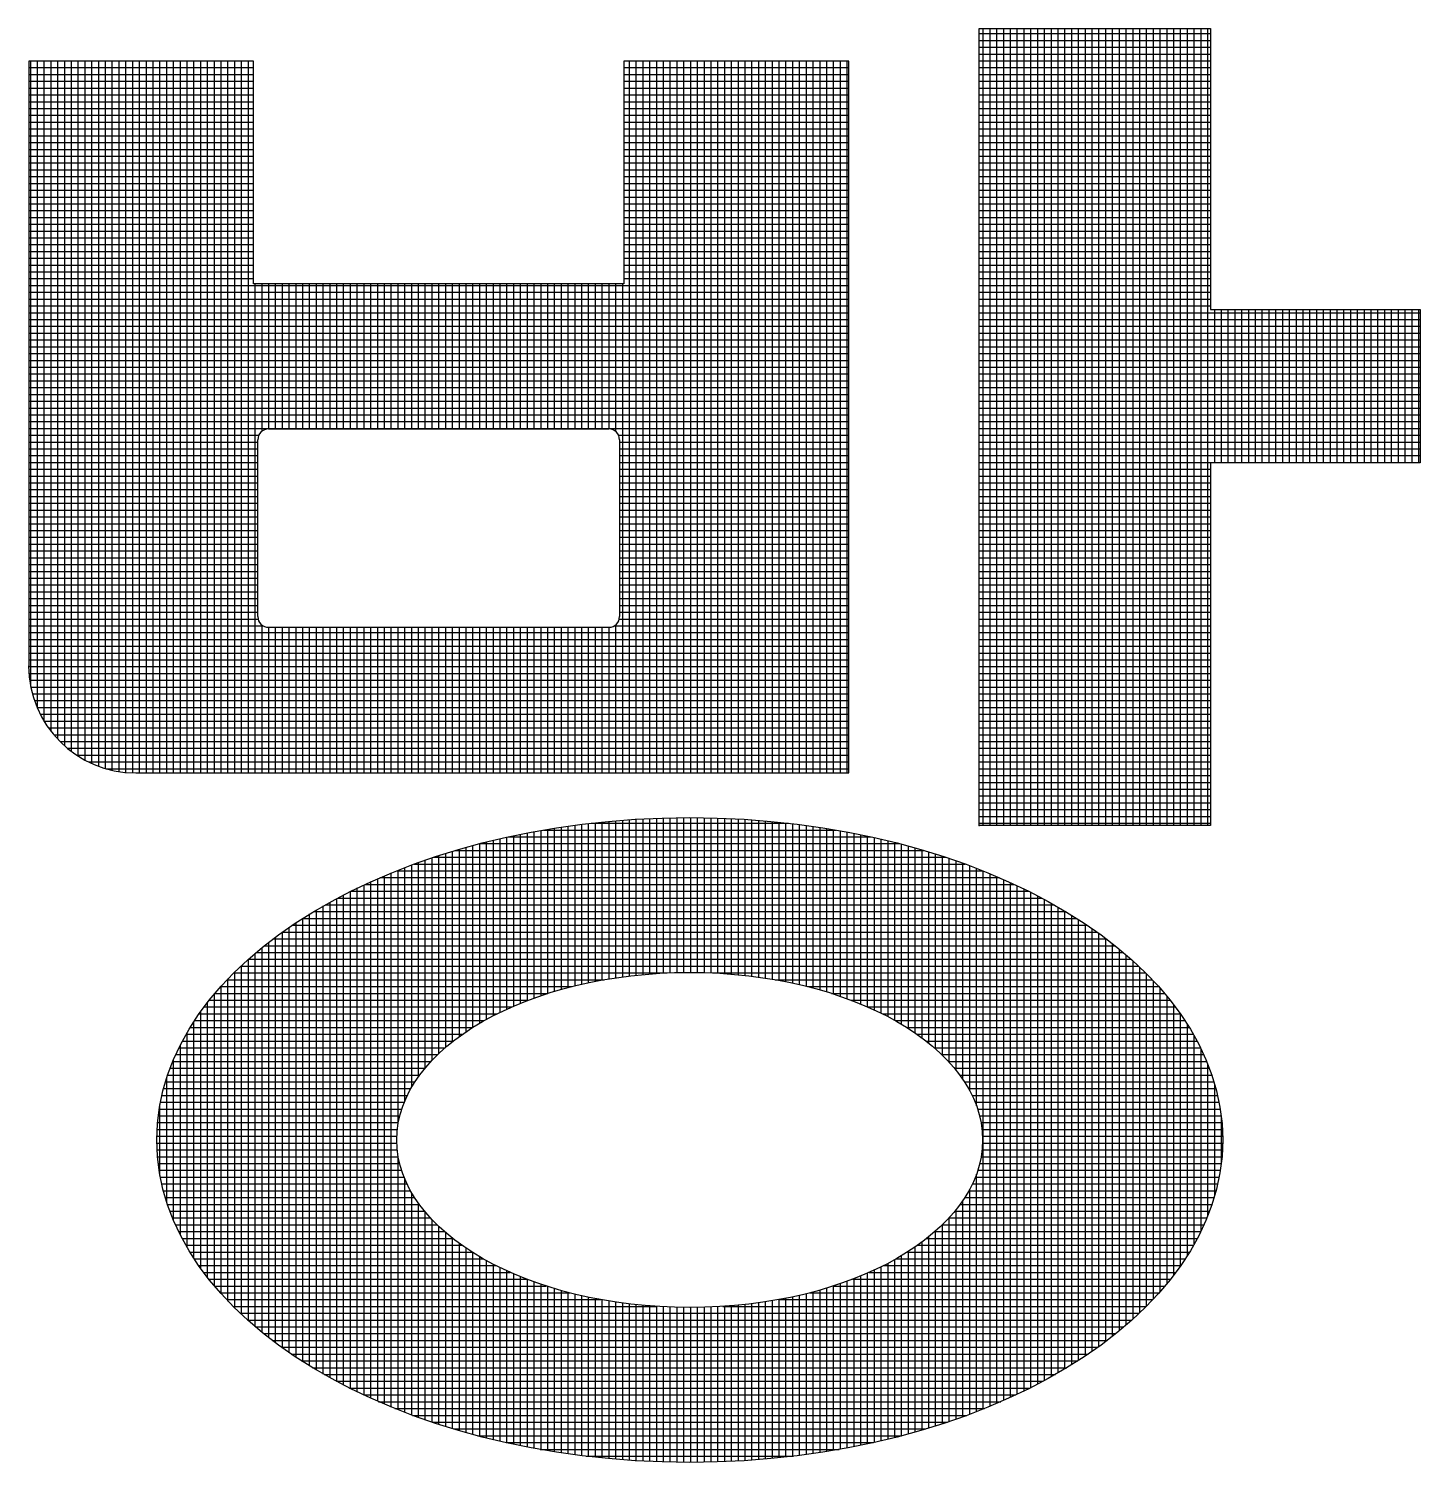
# Model space of a CAD drawing. Header units: inches. Extents: x 1009 to 1850, y 0 to 594.
# Drawn here: x 1731.901 to 1735.453, y 102.337 to 105.995 of the extents above; entities that cross this region are included whole.
import ezdxf

# ---------------------------------------------------------------- set-up
doc = ezdxf.new("R2010")
doc.units = ezdxf.units.IN
doc.header["$MEASUREMENT"] = 0
doc.layers.add('BG ÇÑ±¹Áö¿ª³\xad¹æ±â¼úÁÖ½ÄÈ¸»ç CI', color=7, linetype='Continuous')

msp = doc.modelspace()

# ---------------------------------------------------------------- linework, layer by layer
at = {"layer": 'BG ÇÑ±¹Áö¿ª³\xad¹æ±â¼úÁÖ½ÄÈ¸»ç CI', "color": 7, "linetype": 'Continuous', "lineweight": 25}
for p, q in [((1734.3267, 103.9621), (1734.3267, 105.995)), ((1734.3267, 105.995), (1734.9171, 105.995)), ((1734.3373, 103.9621), (1734.3373, 105.995)), ((1734.3547, 103.9621), (1734.3547, 105.995)), ((1734.372, 103.9621), (1734.372, 105.995)), ((1734.3894, 103.9621), (1734.3894, 105.995)), ((1734.4068, 103.9621), (1734.4068, 105.995)), ((1734.4241, 103.9621), (1734.4241, 105.995)), ((1734.4415, 103.9621), (1734.4415, 105.995)), ((1734.4589, 103.9621), (1734.4589, 105.995)), ((1734.4762, 103.9621), (1734.4762, 105.995)), ((1734.4936, 103.9621), (1734.4936, 105.995)), ((1734.5109, 103.9621), (1734.5109, 105.995)), ((1734.5283, 103.9621), (1734.5283, 105.995)), ((1734.5457, 103.9621), (1734.5457, 105.995)), ((1734.563, 103.9621), (1734.563, 105.995)), ((1734.5804, 103.9621), (1734.5804, 105.995)), ((1734.5978, 103.9621), (1734.5978, 105.995)), ((1734.6151, 103.9621), (1734.6151, 105.995)), ((1734.6325, 103.9621), (1734.6325, 105.995)), ((1734.6499, 103.9621), (1734.6499, 105.995)), ((1734.6672, 103.9621), (1734.6672, 105.995)), ((1734.6846, 103.9621), (1734.6846, 105.995)), ((1734.702, 103.9621), (1734.702, 105.995)), ((1734.7193, 103.9621), (1734.7193, 105.995)), ((1734.7367, 103.9621), (1734.7367, 105.995)), ((1734.754, 103.9621), (1734.754, 105.995)), ((1734.7714, 103.9621), (1734.7714, 105.995)), ((1734.7888, 103.9621), (1734.7888, 105.995)), ((1734.8061, 103.9621), (1734.8061, 105.995)), ((1734.8235, 103.9621), (1734.8235, 105.995)), ((1734.8409, 103.9621), (1734.8409, 105.995)), ((1734.8582, 103.9621), (1734.8582, 105.995)), ((1734.8756, 103.9621), (1734.8756, 105.995)), ((1734.893, 103.9621), (1734.893, 105.995)), ((1734.9103, 103.9621), (1734.9103, 105.995)), ((1734.9171, 105.995), (1734.9171, 105.2789)), ((1734.3267, 105.9823), (1734.9171, 105.9823)), ((1734.3267, 105.9649), (1734.9171, 105.9649)), ((1734.3267, 105.9476), (1734.9171, 105.9476)), ((1734.3267, 105.9302), (1734.9171, 105.9302)), ((1732.4752, 105.9121), (1731.9012, 105.9121)), ((1731.9012, 105.9121), (1731.9012, 104.3697)), ((1731.9012, 105.8955), (1732.4752, 105.8955)), ((1731.9063, 104.3171), (1731.9063, 105.9121)), ((1731.9236, 104.2611), (1731.9236, 105.9121)), ((1731.941, 104.2275), (1731.941, 105.9121)), ((1731.9584, 104.2023), (1731.9584, 105.9121)), ((1731.9757, 104.182), (1731.9757, 105.9121)), ((1731.9931, 104.1652), (1731.9931, 105.9121)), ((1732.0105, 104.151), (1732.0105, 105.9121)), ((1732.0278, 104.139), (1732.0278, 105.9121)), ((1732.0452, 104.1288), (1732.0452, 105.9121)), ((1732.0626, 104.1202), (1732.0626, 105.9121)), ((1732.0799, 104.1131), (1732.0799, 105.9121)), ((1732.0973, 104.1074), (1732.0973, 105.9121)), ((1732.1146, 104.1029), (1732.1146, 105.9121)), ((1732.132, 104.0996), (1732.132, 105.9121)), ((1732.1494, 104.0974), (1732.1494, 105.9121)), ((1732.1667, 104.0963), (1732.1667, 105.9121)), ((1732.1841, 104.0962), (1732.1841, 105.9121)), ((1732.2015, 104.0962), (1732.2015, 105.9121)), ((1732.2188, 104.0962), (1732.2188, 105.9121)), ((1732.2362, 104.0962), (1732.2362, 105.9121)), ((1732.2536, 104.0962), (1732.2536, 105.9121)), ((1732.2709, 104.0962), (1732.2709, 105.9121)), ((1732.2883, 104.0962), (1732.2883, 105.9121)), ((1732.3057, 104.0962), (1732.3057, 105.9121)), ((1732.323, 104.0962), (1732.323, 105.9121)), ((1732.3404, 104.0962), (1732.3404, 105.9121)), ((1732.3577, 104.0962), (1732.3577, 105.9121)), ((1732.3751, 104.0962), (1732.3751, 105.9121)), ((1732.3925, 104.0962), (1732.3925, 105.9121)), ((1732.4098, 104.0962), (1732.4098, 105.9121)), ((1732.4272, 104.0962), (1732.4272, 105.9121)), ((1732.4446, 104.0962), (1732.4446, 105.9121)), ((1732.4619, 104.0962), (1732.4619, 105.9121)), ((1732.4752, 105.3444), (1732.4752, 105.9121)), ((1733.9937, 105.9121), (1733.4196, 105.9121)), ((1733.4196, 105.9121), (1733.4196, 105.3444)), ((1733.4196, 105.8955), (1733.9937, 105.8955)), ((1733.4343, 104.0962), (1733.4343, 105.9121)), ((1733.4517, 104.0962), (1733.4517, 105.9121)), ((1733.4691, 104.0962), (1733.4691, 105.9121)), ((1733.4864, 104.0962), (1733.4864, 105.9121)), ((1733.5038, 104.0962), (1733.5038, 105.9121)), ((1733.5212, 104.0962), (1733.5212, 105.9121)), ((1733.5385, 104.0962), (1733.5385, 105.9121)), ((1733.5559, 104.0962), (1733.5559, 105.9121)), ((1733.5733, 104.0962), (1733.5733, 105.9121)), ((1733.5906, 104.0962), (1733.5906, 105.9121)), ((1733.608, 104.0962), (1733.608, 105.9121)), ((1733.6254, 104.0962), (1733.6254, 105.9121)), ((1733.6427, 104.0962), (1733.6427, 105.9121)), ((1733.6601, 104.0962), (1733.6601, 105.9121)), ((1733.6775, 104.0962), (1733.6775, 105.9121)), ((1733.6948, 104.0962), (1733.6948, 105.9121)), ((1733.7122, 104.0962), (1733.7122, 105.9121)), ((1733.7295, 104.0962), (1733.7295, 105.9121)), ((1733.7469, 104.0962), (1733.7469, 105.9121)), ((1733.7643, 104.0962), (1733.7643, 105.9121)), ((1733.7816, 104.0962), (1733.7816, 105.9121)), ((1733.799, 104.0962), (1733.799, 105.9121)), ((1733.8164, 104.0962), (1733.8164, 105.9121)), ((1733.8337, 104.0962), (1733.8337, 105.9121)), ((1733.8511, 104.0962), (1733.8511, 105.9121)), ((1733.8685, 104.0962), (1733.8685, 105.9121)), ((1733.8858, 104.0962), (1733.8858, 105.9121)), ((1733.9032, 104.0962), (1733.9032, 105.9121)), ((1733.9206, 104.0962), (1733.9206, 105.9121)), ((1733.9379, 104.0962), (1733.9379, 105.9121)), ((1733.9553, 104.0962), (1733.9553, 105.9121)), ((1733.9726, 104.0962), (1733.9726, 105.9121)), ((1733.99, 104.0962), (1733.99, 105.9121)), ((1733.9937, 104.0962), (1733.9937, 105.9121)), ((1734.3267, 105.9128), (1734.9171, 105.9128)), ((1734.3267, 105.8955), (1734.9171, 105.8955)), ((1731.9012, 105.8781), (1732.4752, 105.8781)), ((1731.9012, 105.8607), (1732.4752, 105.8607)), ((1733.4196, 105.8781), (1733.9937, 105.8781)), ((1733.4196, 105.8607), (1733.9937, 105.8607)), ((1734.3267, 105.8781), (1734.9171, 105.8781)), ((1734.3267, 105.8607), (1734.9171, 105.8607)), ((1731.9012, 105.8434), (1732.4752, 105.8434)), ((1731.9012, 105.826), (1732.4752, 105.826)), ((1733.4196, 105.8434), (1733.9937, 105.8434)), ((1733.4196, 105.826), (1733.9937, 105.826)), ((1734.3267, 105.8434), (1734.9171, 105.8434)), ((1734.3267, 105.826), (1734.9171, 105.826)), ((1731.9012, 105.8086), (1732.4752, 105.8086)), ((1731.9012, 105.7913), (1732.4752, 105.7913)), ((1733.4196, 105.8086), (1733.9937, 105.8086)), ((1733.4196, 105.7913), (1733.9937, 105.7913)), ((1734.3267, 105.8086), (1734.9171, 105.8086)), ((1734.3267, 105.7913), (1734.9171, 105.7913)), ((1731.9012, 105.7739), (1732.4752, 105.7739)), ((1731.9012, 105.7565), (1732.4752, 105.7565)), ((1731.9012, 105.7392), (1732.4752, 105.7392)), ((1733.4196, 105.7739), (1733.9937, 105.7739)), ((1733.4196, 105.7565), (1733.9937, 105.7565)), ((1733.4196, 105.7392), (1733.9937, 105.7392)), ((1734.3267, 105.7739), (1734.9171, 105.7739)), ((1734.3267, 105.7565), (1734.9171, 105.7565)), ((1734.3267, 105.7392), (1734.9171, 105.7392)), ((1731.9012, 105.7218), (1732.4752, 105.7218)), ((1731.9012, 105.7045), (1732.4752, 105.7045)), ((1733.4196, 105.7218), (1733.9937, 105.7218)), ((1733.4196, 105.7045), (1733.9937, 105.7045)), ((1734.3267, 105.7218), (1734.9171, 105.7218)), ((1734.3267, 105.7045), (1734.9171, 105.7045)), ((1731.9012, 105.6871), (1732.4752, 105.6871)), ((1731.9012, 105.6697), (1732.4752, 105.6697)), ((1733.4196, 105.6871), (1733.9937, 105.6871)), ((1733.4196, 105.6697), (1733.9937, 105.6697)), ((1734.3267, 105.6871), (1734.9171, 105.6871)), ((1734.3267, 105.6697), (1734.9171, 105.6697)), ((1731.9012, 105.6524), (1732.4752, 105.6524)), ((1731.9012, 105.635), (1732.4752, 105.635)), ((1733.4196, 105.6524), (1733.9937, 105.6524)), ((1733.4196, 105.635), (1733.9937, 105.635)), ((1734.3267, 105.6524), (1734.9171, 105.6524)), ((1734.3267, 105.635), (1734.9171, 105.635)), ((1731.9012, 105.6176), (1732.4752, 105.6176)), ((1731.9012, 105.6003), (1732.4752, 105.6003)), ((1733.4196, 105.6176), (1733.9937, 105.6176)), ((1733.4196, 105.6003), (1733.9937, 105.6003)), ((1734.3267, 105.6176), (1734.9171, 105.6176)), ((1734.3267, 105.6003), (1734.9171, 105.6003)), ((1731.9012, 105.5829), (1732.4752, 105.5829)), ((1731.9012, 105.5655), (1732.4752, 105.5655)), ((1733.4196, 105.5829), (1733.9937, 105.5829)), ((1733.4196, 105.5655), (1733.9937, 105.5655)), ((1734.3267, 105.5829), (1734.9171, 105.5829)), ((1734.3267, 105.5655), (1734.9171, 105.5655)), ((1731.9012, 105.5482), (1732.4752, 105.5482)), ((1731.9012, 105.5308), (1732.4752, 105.5308)), ((1733.4196, 105.5482), (1733.9937, 105.5482)), ((1733.4196, 105.5308), (1733.9937, 105.5308)), ((1734.3267, 105.5482), (1734.9171, 105.5482)), ((1734.3267, 105.5308), (1734.9171, 105.5308)), ((1731.9012, 105.5134), (1732.4752, 105.5134)), ((1731.9012, 105.4961), (1732.4752, 105.4961)), ((1733.4196, 105.5134), (1733.9937, 105.5134)), ((1733.4196, 105.4961), (1733.9937, 105.4961)), ((1734.3267, 105.5134), (1734.9171, 105.5134)), ((1734.3267, 105.4961), (1734.9171, 105.4961)), ((1731.9012, 105.4787), (1732.4752, 105.4787)), ((1731.9012, 105.4613), (1732.4752, 105.4613)), ((1733.4196, 105.4787), (1733.9937, 105.4787)), ((1733.4196, 105.4613), (1733.9937, 105.4613)), ((1734.3267, 105.4787), (1734.9171, 105.4787)), ((1734.3267, 105.4613), (1734.9171, 105.4613)), ((1731.9012, 105.444), (1732.4752, 105.444)), ((1731.9012, 105.4266), (1732.4752, 105.4266)), ((1733.4196, 105.444), (1733.9937, 105.444)), ((1733.4196, 105.4266), (1733.9937, 105.4266)), ((1734.3267, 105.444), (1734.9171, 105.444)), ((1734.3267, 105.4266), (1734.9171, 105.4266)), ((1731.9012, 105.4093), (1732.4752, 105.4093)), ((1731.9012, 105.3919), (1732.4752, 105.3919)), ((1731.9012, 105.3745), (1732.4752, 105.3745)), ((1733.4196, 105.4093), (1733.9937, 105.4093)), ((1733.4196, 105.3919), (1733.9937, 105.3919)), ((1733.4196, 105.3745), (1733.9937, 105.3745)), ((1734.3267, 105.4093), (1734.9171, 105.4093)), ((1734.3267, 105.3919), (1734.9171, 105.3919)), ((1734.3267, 105.3745), (1734.9171, 105.3745)), ((1731.9012, 105.3572), (1732.4752, 105.3572)), ((1731.9012, 105.3398), (1733.9937, 105.3398)), ((1733.4196, 105.3444), (1732.4752, 105.3444)), ((1732.4793, 104.0962), (1732.4793, 105.3444)), ((1732.4967, 104.9682), (1732.4967, 105.3444)), ((1732.514, 104.9738), (1732.514, 105.3444)), ((1732.5314, 104.9738), (1732.5314, 105.3444)), ((1732.5488, 104.9738), (1732.5488, 105.3444)), ((1732.5661, 104.9738), (1732.5661, 105.3444)), ((1732.5835, 104.9738), (1732.5835, 105.3444)), ((1732.6009, 104.9738), (1732.6009, 105.3444)), ((1732.6182, 104.9738), (1732.6182, 105.3444)), ((1732.6356, 104.9738), (1732.6356, 105.3444)), ((1732.6529, 104.9738), (1732.6529, 105.3444)), ((1732.6703, 104.9738), (1732.6703, 105.3444)), ((1732.6877, 104.9738), (1732.6877, 105.3444)), ((1732.705, 104.9738), (1732.705, 105.3444)), ((1732.7224, 104.9738), (1732.7224, 105.3444)), ((1732.7398, 104.9738), (1732.7398, 105.3444)), ((1732.7571, 104.9738), (1732.7571, 105.3444)), ((1732.7745, 104.9738), (1732.7745, 105.3444)), ((1732.7919, 104.9738), (1732.7919, 105.3444)), ((1732.8092, 104.9738), (1732.8092, 105.3444)), ((1732.8266, 104.9738), (1732.8266, 105.3444)), ((1732.844, 104.9738), (1732.844, 105.3444)), ((1732.8613, 104.9738), (1732.8613, 105.3444)), ((1732.8787, 104.9738), (1732.8787, 105.3444)), ((1732.896, 104.9738), (1732.896, 105.3444)), ((1732.9134, 104.9738), (1732.9134, 105.3444)), ((1732.9308, 104.9738), (1732.9308, 105.3444)), ((1732.9481, 104.9738), (1732.9481, 105.3444)), ((1732.9655, 104.9738), (1732.9655, 105.3444)), ((1732.9829, 104.9738), (1732.9829, 105.3444)), ((1733.0002, 104.9738), (1733.0002, 105.3444)), ((1733.0176, 104.9738), (1733.0176, 105.3444)), ((1733.035, 104.9738), (1733.035, 105.3444)), ((1733.0523, 104.9738), (1733.0523, 105.3444)), ((1733.0697, 104.9738), (1733.0697, 105.3444)), ((1733.0871, 104.9738), (1733.0871, 105.3444)), ((1733.1044, 104.9738), (1733.1044, 105.3444)), ((1733.1218, 104.9738), (1733.1218, 105.3444)), ((1733.1392, 104.9738), (1733.1392, 105.3444)), ((1733.1565, 104.9738), (1733.1565, 105.3444)), ((1733.1739, 104.9738), (1733.1739, 105.3444)), ((1733.1912, 104.9738), (1733.1912, 105.3444)), ((1733.2086, 104.9738), (1733.2086, 105.3444)), ((1733.226, 104.9738), (1733.226, 105.3444)), ((1733.2433, 104.9738), (1733.2433, 105.3444)), ((1733.2607, 104.9738), (1733.2607, 105.3444)), ((1733.2781, 104.9738), (1733.2781, 105.3444)), ((1733.2954, 104.9738), (1733.2954, 105.3444)), ((1733.3128, 104.9738), (1733.3128, 105.3444)), ((1733.3302, 104.9738), (1733.3302, 105.3444)), ((1733.3475, 104.9738), (1733.3475, 105.3444)), ((1733.3649, 104.9738), (1733.3649, 105.3444)), ((1733.3823, 104.9738), (1733.3823, 105.3444)), ((1733.3996, 104.967), (1733.3996, 105.3444)), ((1733.417, 104.0962), (1733.417, 105.3444)), ((1733.4196, 105.3572), (1733.9937, 105.3572)), ((1734.3267, 105.3572), (1734.9171, 105.3572)), ((1734.3267, 105.3398), (1734.9171, 105.3398)), ((1731.9012, 105.3224), (1733.9937, 105.3224)), ((1731.9012, 105.3051), (1733.9937, 105.3051)), ((1734.3267, 105.3224), (1734.9171, 105.3224)), ((1734.3267, 105.3051), (1734.9171, 105.3051)), ((1731.9012, 105.2877), (1733.9937, 105.2877)), ((1731.9012, 105.2703), (1733.9937, 105.2703)), ((1734.3267, 105.2877), (1734.9171, 105.2877)), ((1734.3267, 105.2703), (1735.4525, 105.2703)), ((1734.9171, 105.2789), (1735.4525, 105.2789)), ((1734.9277, 104.887), (1734.9277, 105.2789)), ((1734.9451, 104.887), (1734.9451, 105.2789)), ((1734.9624, 104.887), (1734.9624, 105.2789)), ((1734.9798, 104.887), (1734.9798, 105.2789)), ((1734.9972, 104.887), (1734.9972, 105.2789)), ((1735.0145, 104.887), (1735.0145, 105.2789)), ((1735.0319, 104.887), (1735.0319, 105.2789)), ((1735.0492, 104.887), (1735.0492, 105.2789)), ((1735.0666, 104.887), (1735.0666, 105.2789)), ((1735.084, 104.887), (1735.084, 105.2789)), ((1735.1013, 104.887), (1735.1013, 105.2789)), ((1735.1187, 104.887), (1735.1187, 105.2789)), ((1735.1361, 104.887), (1735.1361, 105.2789)), ((1735.1534, 104.887), (1735.1534, 105.2789)), ((1735.1708, 104.887), (1735.1708, 105.2789)), ((1735.1882, 104.887), (1735.1882, 105.2789)), ((1735.2055, 104.887), (1735.2055, 105.2789)), ((1735.2229, 104.887), (1735.2229, 105.2789)), ((1735.2403, 104.887), (1735.2403, 105.2789)), ((1735.2576, 104.887), (1735.2576, 105.2789)), ((1735.275, 104.887), (1735.275, 105.2789)), ((1735.2923, 104.887), (1735.2923, 105.2789)), ((1735.3097, 104.887), (1735.3097, 105.2789)), ((1735.3271, 104.887), (1735.3271, 105.2789)), ((1735.3444, 104.887), (1735.3444, 105.2789)), ((1735.3618, 104.887), (1735.3618, 105.2789)), ((1735.3792, 104.887), (1735.3792, 105.2789)), ((1735.3965, 104.887), (1735.3965, 105.2789)), ((1735.4139, 104.887), (1735.4139, 105.2789)), ((1735.4313, 104.887), (1735.4313, 105.2789)), ((1735.4486, 104.887), (1735.4486, 105.2789)), ((1735.4525, 105.2789), (1735.4525, 104.887)), ((1731.9012, 105.253), (1733.9937, 105.253)), ((1731.9012, 105.2356), (1733.9937, 105.2356)), ((1734.3267, 105.253), (1735.4525, 105.253)), ((1734.3267, 105.2356), (1735.4525, 105.2356)), ((1731.9012, 105.2182), (1733.9937, 105.2182)), ((1731.9012, 105.2009), (1733.9937, 105.2009)), ((1734.3267, 105.2182), (1735.4525, 105.2182)), ((1734.3267, 105.2009), (1735.4525, 105.2009)), ((1731.9012, 105.1835), (1733.9937, 105.1835)), ((1731.9012, 105.1662), (1733.9937, 105.1662)), ((1734.3267, 105.1835), (1735.4525, 105.1835)), ((1734.3267, 105.1662), (1735.4525, 105.1662)), ((1731.9012, 105.1488), (1733.9937, 105.1488)), ((1731.9012, 105.1314), (1733.9937, 105.1314)), ((1734.3267, 105.1488), (1735.4525, 105.1488)), ((1734.3267, 105.1314), (1735.4525, 105.1314)), ((1731.9012, 105.1141), (1733.9937, 105.1141)), ((1731.9012, 105.0967), (1733.9937, 105.0967)), ((1734.3267, 105.1141), (1735.4525, 105.1141)), ((1734.3267, 105.0967), (1735.4525, 105.0967)), ((1731.9012, 105.0793), (1733.9937, 105.0793)), ((1731.9012, 105.062), (1733.9937, 105.062)), ((1731.9012, 105.0446), (1733.9937, 105.0446)), ((1734.3267, 105.0793), (1735.4525, 105.0793)), ((1734.3267, 105.062), (1735.4525, 105.062)), ((1734.3267, 105.0446), (1735.4525, 105.0446)), ((1731.9012, 105.0272), (1733.9937, 105.0272)), ((1731.9012, 105.0099), (1733.9937, 105.0099)), ((1734.3267, 105.0272), (1735.4525, 105.0272)), ((1734.3267, 105.0099), (1735.4525, 105.0099)), ((1731.9012, 104.9925), (1733.9937, 104.9925)), ((1731.9012, 104.9751), (1733.9937, 104.9751)), ((1732.5132, 104.9738), (1733.3817, 104.9738)), ((1734.3267, 104.9925), (1735.4525, 104.9925)), ((1734.3267, 104.9751), (1735.4525, 104.9751)), ((1731.9012, 104.9578), (1732.4883, 104.9578)), ((1731.9012, 104.9404), (1732.4859, 104.9404)), ((1732.4859, 104.495), (1732.4859, 104.9464)), ((1733.4065, 104.9578), (1733.9937, 104.9578)), ((1733.409, 104.9464), (1733.409, 104.495)), ((1733.409, 104.9404), (1733.9937, 104.9404)), ((1734.3267, 104.9578), (1735.4525, 104.9578)), ((1734.3267, 104.9404), (1735.4525, 104.9404)), ((1731.9012, 104.923), (1732.4859, 104.923)), ((1731.9012, 104.9057), (1732.4859, 104.9057)), ((1733.409, 104.923), (1733.9937, 104.923)), ((1733.409, 104.9057), (1733.9937, 104.9057)), ((1734.3267, 104.923), (1735.4525, 104.923)), ((1734.3267, 104.9057), (1735.4525, 104.9057)), ((1731.9012, 104.8883), (1732.4859, 104.8883)), ((1731.9012, 104.871), (1732.4859, 104.871)), ((1733.409, 104.8883), (1733.9937, 104.8883)), ((1733.409, 104.871), (1733.9937, 104.871)), ((1734.3267, 104.8883), (1735.4525, 104.8883)), ((1734.3267, 104.871), (1734.9171, 104.871)), ((1735.4525, 104.887), (1734.9171, 104.887)), ((1734.9171, 104.887), (1734.9171, 103.9621)), ((1731.9012, 104.8536), (1732.4859, 104.8536)), ((1731.9012, 104.8362), (1732.4859, 104.8362)), ((1733.409, 104.8536), (1733.9937, 104.8536)), ((1733.409, 104.8362), (1733.9937, 104.8362)), ((1734.3267, 104.8536), (1734.9171, 104.8536)), ((1734.3267, 104.8362), (1734.9171, 104.8362)), ((1731.9012, 104.8189), (1732.4859, 104.8189)), ((1731.9012, 104.8015), (1732.4859, 104.8015)), ((1733.409, 104.8189), (1733.9937, 104.8189)), ((1733.409, 104.8015), (1733.9937, 104.8015)), ((1734.3267, 104.8189), (1734.9171, 104.8189)), ((1734.3267, 104.8015), (1734.9171, 104.8015)), ((1731.9012, 104.7841), (1732.4859, 104.7841)), ((1731.9012, 104.7668), (1732.4859, 104.7668)), ((1733.409, 104.7841), (1733.9937, 104.7841)), ((1733.409, 104.7668), (1733.9937, 104.7668)), ((1734.3267, 104.7841), (1734.9171, 104.7841)), ((1734.3267, 104.7668), (1734.9171, 104.7668)), ((1731.9012, 104.7494), (1732.4859, 104.7494)), ((1731.9012, 104.732), (1732.4859, 104.732)), ((1731.9012, 104.7147), (1732.4859, 104.7147)), ((1733.409, 104.7494), (1733.9937, 104.7494)), ((1733.409, 104.732), (1733.9937, 104.732)), ((1733.409, 104.7147), (1733.9937, 104.7147)), ((1734.3267, 104.7494), (1734.9171, 104.7494)), ((1734.3267, 104.732), (1734.9171, 104.732)), ((1734.3267, 104.7147), (1734.9171, 104.7147)), ((1731.9012, 104.6973), (1732.4859, 104.6973)), ((1731.9012, 104.6799), (1732.4859, 104.6799)), ((1733.409, 104.6973), (1733.9937, 104.6973)), ((1733.409, 104.6799), (1733.9937, 104.6799)), ((1734.3267, 104.6973), (1734.9171, 104.6973)), ((1734.3267, 104.6799), (1734.9171, 104.6799)), ((1731.9012, 104.6626), (1732.4859, 104.6626)), ((1731.9012, 104.6452), (1732.4859, 104.6452)), ((1733.409, 104.6626), (1733.9937, 104.6626)), ((1733.409, 104.6452), (1733.9937, 104.6452)), ((1734.3267, 104.6626), (1734.9171, 104.6626)), ((1734.3267, 104.6452), (1734.9171, 104.6452)), ((1731.9012, 104.6279), (1732.4859, 104.6279)), ((1731.9012, 104.6105), (1732.4859, 104.6105)), ((1733.409, 104.6279), (1733.9937, 104.6279)), ((1733.409, 104.6105), (1733.9937, 104.6105)), ((1734.3267, 104.6279), (1734.9171, 104.6279)), ((1734.3267, 104.6105), (1734.9171, 104.6105)), ((1731.9012, 104.5931), (1732.4859, 104.5931)), ((1731.9012, 104.5758), (1732.4859, 104.5758)), ((1733.409, 104.5931), (1733.9937, 104.5931)), ((1733.409, 104.5758), (1733.9937, 104.5758)), ((1734.3267, 104.5931), (1734.9171, 104.5931)), ((1734.3267, 104.5758), (1734.9171, 104.5758)), ((1731.9012, 104.5584), (1732.4859, 104.5584)), ((1731.9012, 104.541), (1732.4859, 104.541)), ((1733.409, 104.5584), (1733.9937, 104.5584)), ((1733.409, 104.541), (1733.9937, 104.541)), ((1734.3267, 104.5584), (1734.9171, 104.5584)), ((1734.3267, 104.541), (1734.9171, 104.541)), ((1731.9012, 104.5237), (1732.4859, 104.5237)), ((1731.9012, 104.5063), (1732.4859, 104.5063)), ((1733.409, 104.5237), (1733.9937, 104.5237)), ((1733.409, 104.5063), (1733.9937, 104.5063)), ((1734.3267, 104.5237), (1734.9171, 104.5237)), ((1734.3267, 104.5063), (1734.9171, 104.5063)), ((1731.9012, 104.4889), (1732.4865, 104.4889)), ((1731.9012, 104.4716), (1732.499, 104.4716)), ((1732.4967, 104.0962), (1732.4967, 104.4732)), ((1733.3817, 104.4676), (1732.5132, 104.4676)), ((1732.514, 104.0962), (1732.514, 104.4676)), ((1732.5314, 104.0962), (1732.5314, 104.4676)), ((1732.5488, 104.0962), (1732.5488, 104.4676)), ((1732.5661, 104.0962), (1732.5661, 104.4676)), ((1732.5835, 104.0962), (1732.5835, 104.4676)), ((1732.6009, 104.0962), (1732.6009, 104.4676)), ((1732.6182, 104.0962), (1732.6182, 104.4676)), ((1732.6356, 104.0962), (1732.6356, 104.4676)), ((1732.6529, 104.0962), (1732.6529, 104.4676)), ((1732.6703, 104.0962), (1732.6703, 104.4676)), ((1732.6877, 104.0962), (1732.6877, 104.4676)), ((1732.705, 104.0962), (1732.705, 104.4676)), ((1732.7224, 104.0962), (1732.7224, 104.4676)), ((1732.7398, 104.0962), (1732.7398, 104.4676)), ((1732.7571, 104.0962), (1732.7571, 104.4676)), ((1732.7745, 104.0962), (1732.7745, 104.4676)), ((1732.7919, 104.0962), (1732.7919, 104.4676)), ((1732.8092, 104.0962), (1732.8092, 104.4676)), ((1732.8266, 104.0962), (1732.8266, 104.4676)), ((1732.844, 104.0962), (1732.844, 104.4676)), ((1732.8613, 104.0962), (1732.8613, 104.4676)), ((1732.8787, 104.0962), (1732.8787, 104.4676)), ((1732.896, 104.0962), (1732.896, 104.4676)), ((1732.9134, 104.0962), (1732.9134, 104.4676)), ((1732.9308, 104.0962), (1732.9308, 104.4676)), ((1732.9481, 104.0962), (1732.9481, 104.4676)), ((1732.9655, 104.0962), (1732.9655, 104.4676)), ((1732.9829, 104.0962), (1732.9829, 104.4676)), ((1733.0002, 104.0962), (1733.0002, 104.4676)), ((1733.0176, 104.0962), (1733.0176, 104.4676)), ((1733.035, 104.0962), (1733.035, 104.4676)), ((1733.0523, 104.0962), (1733.0523, 104.4676)), ((1733.0697, 104.0962), (1733.0697, 104.4676)), ((1733.0871, 104.0962), (1733.0871, 104.4676)), ((1733.1044, 104.0962), (1733.1044, 104.4676)), ((1733.1218, 104.0962), (1733.1218, 104.4676)), ((1733.1392, 104.0962), (1733.1392, 104.4676)), ((1733.1565, 104.0962), (1733.1565, 104.4676)), ((1733.1739, 104.0962), (1733.1739, 104.4676)), ((1733.1912, 104.0962), (1733.1912, 104.4676)), ((1733.2086, 104.0962), (1733.2086, 104.4676)), ((1733.226, 104.0962), (1733.226, 104.4676)), ((1733.2433, 104.0962), (1733.2433, 104.4676)), ((1733.2607, 104.0962), (1733.2607, 104.4676)), ((1733.2781, 104.0962), (1733.2781, 104.4676)), ((1733.2954, 104.0962), (1733.2954, 104.4676)), ((1733.3128, 104.0962), (1733.3128, 104.4676)), ((1733.3302, 104.0962), (1733.3302, 104.4676)), ((1733.3475, 104.0962), (1733.3475, 104.4676)), ((1733.3649, 104.0962), (1733.3649, 104.4676)), ((1733.3823, 104.0962), (1733.3823, 104.4676)), ((1733.3958, 104.4716), (1733.9937, 104.4716)), ((1733.3996, 104.0962), (1733.3996, 104.4743)), ((1733.4083, 104.4889), (1733.9937, 104.4889)), ((1734.3267, 104.4889), (1734.9171, 104.4889)), ((1734.3267, 104.4716), (1734.9171, 104.4716)), ((1731.9012, 104.4542), (1733.9937, 104.4542)), ((1731.9012, 104.4368), (1733.9937, 104.4368)), ((1734.3267, 104.4542), (1734.9171, 104.4542)), ((1734.3267, 104.4368), (1734.9171, 104.4368)), ((1731.9012, 104.4195), (1733.9937, 104.4195)), ((1731.9012, 104.4021), (1733.9937, 104.4021)), ((1734.3267, 104.4195), (1734.9171, 104.4195)), ((1734.3267, 104.4021), (1734.9171, 104.4021)), ((1731.9012, 104.3847), (1733.9937, 104.3847)), ((1731.9012, 104.3674), (1733.9937, 104.3674)), ((1731.9019, 104.35), (1733.9937, 104.35)), ((1734.3267, 104.3847), (1734.9171, 104.3847)), ((1734.3267, 104.3674), (1734.9171, 104.3674)), ((1734.3267, 104.35), (1734.9171, 104.35)), ((1731.9037, 104.3327), (1733.9937, 104.3327)), ((1731.9066, 104.3153), (1733.9937, 104.3153)), ((1734.3267, 104.3327), (1734.9171, 104.3327)), ((1734.3267, 104.3153), (1734.9171, 104.3153)), ((1731.9107, 104.2979), (1733.9937, 104.2979)), ((1731.9161, 104.2806), (1733.9937, 104.2806)), ((1734.3267, 104.2979), (1734.9171, 104.2979)), ((1734.3267, 104.2806), (1734.9171, 104.2806)), ((1731.9227, 104.2632), (1733.9937, 104.2632)), ((1731.9308, 104.2458), (1733.9937, 104.2458)), ((1734.3267, 104.2632), (1734.9171, 104.2632)), ((1734.3267, 104.2458), (1734.9171, 104.2458)), ((1731.9404, 104.2285), (1733.9937, 104.2285)), ((1731.9518, 104.2111), (1733.9937, 104.2111)), ((1734.3267, 104.2285), (1734.9171, 104.2285)), ((1734.3267, 104.2111), (1734.9171, 104.2111)), ((1731.9653, 104.1937), (1733.9937, 104.1937)), ((1731.9812, 104.1764), (1733.9937, 104.1764)), ((1734.3267, 104.1937), (1734.9171, 104.1937)), ((1734.3267, 104.1764), (1734.9171, 104.1764)), ((1732.0003, 104.159), (1733.9937, 104.159)), ((1732.0237, 104.1416), (1733.9937, 104.1416)), ((1734.3267, 104.159), (1734.9171, 104.159)), ((1734.3267, 104.1416), (1734.9171, 104.1416)), ((1732.054, 104.1243), (1733.9937, 104.1243)), ((1732.0989, 104.1069), (1733.9937, 104.1069)), ((1732.1746, 104.0962), (1733.9937, 104.0962)), ((1734.3267, 104.1243), (1734.9171, 104.1243)), ((1734.3267, 104.1069), (1734.9171, 104.1069)), ((1734.3267, 104.0896), (1734.9171, 104.0896)), ((1734.3267, 104.0722), (1734.9171, 104.0722)), ((1734.3267, 104.0548), (1734.9171, 104.0548)), ((1734.3267, 104.0375), (1734.9171, 104.0375)), ((1734.3267, 104.0201), (1734.9171, 104.0201)), ((1734.3267, 104.0027), (1734.9171, 104.0027)), ((1734.3267, 103.9854), (1734.9171, 103.9854)), ((1733.2086, 103.5281), (1733.2086, 103.9495)), ((1733.2149, 103.9506), (1733.9613, 103.9506)), ((1733.226, 103.5338), (1733.226, 103.9525)), ((1733.2433, 103.5391), (1733.2433, 103.9553)), ((1733.2607, 103.5441), (1733.2607, 103.958)), ((1733.2781, 103.5488), (1733.2781, 103.9606)), ((1733.2954, 103.5532), (1733.2954, 103.9629)), ((1733.3128, 103.5572), (1733.3128, 103.9652)), ((1733.3302, 103.561), (1733.3302, 103.9673)), ((1733.3364, 103.968), (1733.8398, 103.968)), ((1733.3475, 103.5645), (1733.3475, 103.9692)), ((1733.3649, 103.5678), (1733.3649, 103.9711)), ((1733.3823, 103.5708), (1733.3823, 103.9727)), ((1733.3996, 103.5735), (1733.3996, 103.9743)), ((1733.417, 103.5759), (1733.417, 103.9757)), ((1733.4343, 103.5781), (1733.4343, 103.9769)), ((1733.4517, 103.5801), (1733.4517, 103.9781)), ((1733.4691, 103.5818), (1733.4691, 103.979)), ((1733.4864, 103.5833), (1733.4864, 103.9799)), ((1733.5038, 103.5846), (1733.5038, 103.9806)), ((1733.5212, 103.5856), (1733.5212, 103.9812)), ((1733.5385, 103.5863), (1733.5385, 103.9817)), ((1733.5559, 103.5869), (1733.5559, 103.982)), ((1733.5733, 103.5872), (1733.5733, 103.9822)), ((1733.5906, 103.5873), (1733.5906, 103.9822)), ((1733.608, 103.5871), (1733.608, 103.9821)), ((1733.6254, 103.5867), (1733.6254, 103.9819)), ((1733.6427, 103.5861), (1733.6427, 103.9815)), ((1733.6601, 103.5853), (1733.6601, 103.9811)), ((1733.6775, 103.5842), (1733.6775, 103.9804)), ((1733.6948, 103.5829), (1733.6948, 103.9797)), ((1733.7122, 103.5813), (1733.7122, 103.9788)), ((1733.7295, 103.5796), (1733.7295, 103.9777)), ((1733.7469, 103.5775), (1733.7469, 103.9766)), ((1733.7643, 103.5752), (1733.7643, 103.9753)), ((1733.7816, 103.5727), (1733.7816, 103.9738)), ((1733.799, 103.5699), (1733.799, 103.9723)), ((1733.8164, 103.5669), (1733.8164, 103.9705)), ((1733.8337, 103.5635), (1733.8337, 103.9687)), ((1733.8511, 103.5599), (1733.8511, 103.9667)), ((1733.8685, 103.5561), (1733.8685, 103.9645)), ((1733.8858, 103.5519), (1733.8858, 103.9623)), ((1733.9032, 103.5474), (1733.9032, 103.9598)), ((1733.9206, 103.5427), (1733.9206, 103.9573)), ((1733.9379, 103.5376), (1733.9379, 103.9545)), ((1733.9553, 103.5322), (1733.9553, 103.9517)), ((1733.9726, 103.5264), (1733.9726, 103.9487)), ((1734.3267, 103.968), (1734.9171, 103.968)), ((1734.9171, 103.9621), (1734.3267, 103.9621)), ((1733.035, 103.4474), (1733.035, 103.9111)), ((1733.0523, 103.4579), (1733.0523, 103.9157)), ((1733.0531, 103.9159), (1734.1231, 103.9159)), ((1733.0697, 103.4678), (1733.0697, 103.9201)), ((1733.0871, 103.477), (1733.0871, 103.9244)), ((1733.1044, 103.4857), (1733.1044, 103.9285)), ((1733.1218, 103.4939), (1733.1218, 103.9324)), ((1733.1259, 103.9333), (1734.0503, 103.9333)), ((1733.1392, 103.5016), (1733.1392, 103.9361)), ((1733.1565, 103.5088), (1733.1565, 103.9397)), ((1733.1739, 103.5157), (1733.1739, 103.9431)), ((1733.1912, 103.5221), (1733.1912, 103.9464)), ((1733.99, 103.5202), (1733.99, 103.9455)), ((1734.0074, 103.5137), (1734.0074, 103.9422)), ((1734.0247, 103.5068), (1734.0247, 103.9387)), ((1734.0421, 103.4994), (1734.0421, 103.935)), ((1734.0595, 103.4916), (1734.0595, 103.9312)), ((1734.0768, 103.4833), (1734.0768, 103.9273)), ((1734.0942, 103.4744), (1734.0942, 103.9232)), ((1734.1116, 103.465), (1734.1116, 103.9189)), ((1734.1289, 103.4549), (1734.1289, 103.9144)), ((1732.9134, 103.3439), (1732.9134, 103.8739)), ((1732.9308, 103.3634), (1732.9308, 103.8798)), ((1732.9349, 103.8812), (1734.2413, 103.8812)), ((1732.9481, 103.3807), (1732.9481, 103.8855)), ((1732.9655, 103.3964), (1732.9655, 103.891)), ((1732.9829, 103.4107), (1732.9829, 103.8963)), ((1732.9904, 103.8985), (1734.1858, 103.8985)), ((1733.0002, 103.4239), (1733.0002, 103.9014)), ((1733.0176, 103.436), (1733.0176, 103.9064)), ((1734.1463, 103.4441), (1734.1463, 103.9098)), ((1734.1637, 103.4326), (1734.1637, 103.9049)), ((1734.181, 103.4201), (1734.181, 103.9)), ((1734.1984, 103.4067), (1734.1984, 103.8948)), ((1734.2157, 103.392), (1734.2157, 103.8894)), ((1734.2331, 103.3759), (1734.2331, 103.8839)), ((1734.2505, 103.3579), (1734.2505, 103.8781)), ((1732.8266, 102.4784), (1732.8266, 103.8412)), ((1732.8395, 103.8465), (1734.3367, 103.8465)), ((1732.844, 103.2004), (1732.844, 103.8482)), ((1732.8613, 103.2598), (1732.8613, 103.855)), ((1732.8787, 103.2946), (1732.8787, 103.8615)), ((1732.885, 103.8638), (1734.2912, 103.8638)), ((1732.896, 103.3214), (1732.896, 103.8678)), ((1734.2678, 103.3377), (1734.2678, 103.8721)), ((1734.2852, 103.3141), (1734.2852, 103.866)), ((1734.3026, 103.2855), (1734.3026, 103.8596)), ((1734.3199, 103.2469), (1734.3199, 103.853)), ((1734.3373, 102.4734), (1734.3373, 103.8462)), ((1734.3547, 102.4805), (1734.3547, 103.8392)), ((1732.7398, 102.517), (1732.7398, 103.8027)), ((1732.7571, 102.5088), (1732.7571, 103.8109)), ((1732.7589, 103.8117), (1734.4173, 103.8117)), ((1732.7745, 102.5008), (1732.7745, 103.8189)), ((1732.7919, 102.4931), (1732.7919, 103.8266)), ((1732.7977, 103.8291), (1734.3785, 103.8291)), ((1732.8092, 102.4856), (1732.8092, 103.834)), ((1734.372, 102.4878), (1734.372, 103.8319)), ((1734.3894, 102.4953), (1734.3894, 103.8243)), ((1734.4068, 102.5031), (1734.4068, 103.8166)), ((1734.4241, 102.5111), (1734.4241, 103.8085)), ((1732.6703, 102.5529), (1732.6703, 103.7668)), ((1732.6877, 102.5434), (1732.6877, 103.7762)), ((1732.6891, 103.777), (1734.487, 103.777)), ((1732.705, 102.5343), (1732.705, 103.7853)), ((1732.7224, 102.5255), (1732.7224, 103.7941)), ((1732.7228, 103.7944), (1734.4533, 103.7944)), ((1734.4415, 102.5195), (1734.4415, 103.8002)), ((1734.4589, 102.5281), (1734.4589, 103.7916)), ((1734.4762, 102.537), (1734.4762, 103.7827)), ((1734.4936, 102.5462), (1734.4936, 103.7735)), ((1734.5109, 102.5557), (1734.5109, 103.764)), ((1732.6182, 102.5832), (1732.6182, 103.7364)), ((1732.6278, 103.7423), (1734.5483, 103.7423)), ((1732.6356, 102.5728), (1732.6356, 103.7469)), ((1732.6529, 102.5626), (1732.6529, 103.757)), ((1732.6575, 103.7596), (1734.5186, 103.7596)), ((1734.5283, 102.5656), (1734.5283, 103.7541)), ((1734.5457, 102.5758), (1734.5457, 103.7439)), ((1734.563, 102.5864), (1734.563, 103.7333)), ((1732.5661, 102.6171), (1732.5661, 103.7025)), ((1732.5735, 103.7075), (1734.6027, 103.7075)), ((1732.5835, 102.6054), (1732.5835, 103.7142)), ((1732.5999, 103.7249), (1734.5763, 103.7249)), ((1732.6009, 102.5941), (1732.6009, 103.7255)), ((1734.5804, 102.5974), (1734.5804, 103.7223)), ((1734.5978, 102.6088), (1734.5978, 103.7109)), ((1734.6151, 102.6206), (1734.6151, 103.699)), ((1732.5027, 103.6554), (1734.6735, 103.6554)), ((1732.514, 102.6553), (1732.514, 103.6644)), ((1732.525, 103.6728), (1734.6512, 103.6728)), ((1732.5314, 102.642), (1732.5314, 103.6776)), ((1732.5485, 103.6902), (1734.6276, 103.6902)), ((1732.5488, 102.6293), (1732.5488, 103.6903)), ((1734.6325, 102.633), (1734.6325, 103.6867)), ((1734.6499, 102.6458), (1734.6499, 103.6738)), ((1734.6672, 102.6592), (1734.6672, 103.6604)), ((1732.4616, 103.6207), (1734.7146, 103.6207)), ((1732.4619, 102.6986), (1732.4619, 103.621)), ((1732.4793, 102.6835), (1732.4793, 103.6361)), ((1732.4816, 103.6381), (1734.6946, 103.6381)), ((1732.4967, 102.6691), (1732.4967, 103.6506)), ((1734.6846, 102.6732), (1734.6846, 103.6464)), ((1734.702, 102.6878), (1734.702, 103.6318)), ((1732.4248, 103.586), (1733.53, 103.586)), ((1732.4272, 102.7313), (1732.4272, 103.5884)), ((1732.4427, 103.6033), (1734.7335, 103.6033)), ((1732.4446, 102.7145), (1732.4446, 103.6051)), ((1733.6462, 103.586), (1734.7514, 103.586)), ((1734.7193, 102.7032), (1734.7193, 103.6165)), ((1734.7367, 102.7193), (1734.7367, 103.6003)), ((1734.754, 102.7363), (1734.754, 103.5833)), ((1732.3919, 103.5513), (1733.2877, 103.5513)), ((1732.3925, 102.7677), (1732.3925, 103.5519)), ((1732.4079, 103.5686), (1733.3696, 103.5686)), ((1732.4098, 102.749), (1732.4098, 103.5707)), ((1733.8065, 103.5686), (1734.7683, 103.5686)), ((1733.8885, 103.5513), (1734.7843, 103.5513)), ((1734.7714, 102.7543), (1734.7714, 103.5653)), ((1734.7888, 102.7734), (1734.7888, 103.5462)), ((1732.3577, 102.8092), (1732.3577, 103.5105)), ((1732.3625, 103.5165), (1733.1762, 103.5165)), ((1732.3751, 102.7877), (1732.3751, 103.5319)), ((1732.3768, 103.5339), (1733.2263, 103.5339)), ((1733.9498, 103.5339), (1734.7994, 103.5339)), ((1734, 103.5165), (1734.8137, 103.5165)), ((1734.8061, 102.7938), (1734.8061, 103.5258)), ((1732.3365, 103.4818), (1733.0964, 103.4818)), ((1732.3404, 102.8324), (1732.3404, 103.4873)), ((1732.3491, 103.4992), (1733.1335, 103.4992)), ((1734.0427, 103.4992), (1734.8271, 103.4992)), ((1734.0798, 103.4818), (1734.8397, 103.4818)), ((1734.8235, 102.8158), (1734.8235, 103.5039)), ((1734.8409, 102.8395), (1734.8409, 103.4801)), ((1732.3136, 103.4471), (1733.0345, 103.4471)), ((1732.323, 102.8577), (1732.323, 103.4619)), ((1732.3247, 103.4644), (1733.0637, 103.4644)), ((1734.1125, 103.4644), (1734.8515, 103.4644)), ((1734.1417, 103.4471), (1734.8626, 103.4471)), ((1734.8582, 102.8656), (1734.8582, 103.4541)), ((1732.2883, 102.9175), (1732.2883, 103.4021)), ((1732.2936, 103.4123), (1732.9849, 103.4123)), ((1732.3032, 103.4297), (1733.0084, 103.4297)), ((1732.3057, 102.8858), (1732.3057, 103.4339)), ((1734.1678, 103.4297), (1734.8729, 103.4297)), ((1734.1912, 103.4123), (1734.8826, 103.4123)), ((1734.8756, 102.8946), (1734.8756, 103.425)), ((1732.2709, 102.9547), (1732.2709, 103.365)), ((1732.2765, 103.3776), (1732.9449, 103.3776)), ((1732.2847, 103.395), (1732.9638, 103.395)), ((1734.2123, 103.395), (1734.8915, 103.395)), ((1734.2313, 103.3776), (1734.8997, 103.3776)), ((1734.893, 102.9277), (1734.893, 103.3919)), ((1732.2558, 103.3255), (1732.899, 103.3255)), ((1732.262, 103.3429), (1732.9126, 103.3429)), ((1732.2689, 103.3602), (1732.9278, 103.3602)), ((1734.2484, 103.3602), (1734.9073, 103.3602)), ((1734.2636, 103.3429), (1734.9141, 103.3429)), ((1734.2772, 103.3255), (1734.9204, 103.3255)), ((1734.9103, 102.9669), (1734.9103, 103.3527)), ((1732.2453, 103.2908), (1732.8765, 103.2908)), ((1732.2502, 103.3082), (1732.887, 103.3082)), ((1732.2536, 103.0009), (1732.2536, 103.3188)), ((1734.2892, 103.3082), (1734.926, 103.3082)), ((1734.2997, 103.2908), (1734.9309, 103.2908)), ((1734.9277, 103.0173), (1734.9277, 103.3023)), ((1732.2373, 103.2561), (1732.8598, 103.2561)), ((1732.241, 103.2734), (1732.8675, 103.2734)), ((1734.3087, 103.2734), (1734.9352, 103.2734)), ((1734.3164, 103.2561), (1734.9389, 103.2561)), ((1732.2317, 103.2213), (1732.8484, 103.2213)), ((1732.2342, 103.2387), (1732.8534, 103.2387)), ((1732.2362, 103.0692), (1732.2362, 103.2504)), ((1734.3228, 103.2387), (1734.942, 103.2387)), ((1734.3278, 103.2213), (1734.9445, 103.2213)), ((1734.9451, 103.1033), (1734.9451, 103.2163)), ((1732.2286, 103.1866), (1732.842, 103.1866)), ((1732.2299, 103.204), (1732.8446, 103.204)), ((1734.3316, 103.204), (1734.9463, 103.204)), ((1734.3341, 103.1866), (1734.9476, 103.1866)), ((1732.228, 103.1692), (1732.8408, 103.1692)), ((1732.228, 103.1519), (1732.8407, 103.1519)), ((1734.3354, 103.1692), (1734.9482, 103.1692)), ((1734.3355, 103.1519), (1734.9482, 103.1519)), ((1732.2286, 103.1345), (1732.8419, 103.1345)), ((1732.2297, 103.1171), (1732.8443, 103.1171)), ((1732.844, 102.4714), (1732.844, 103.1192)), ((1734.3319, 103.1171), (1734.9464, 103.1171)), ((1734.3343, 103.1345), (1734.9476, 103.1345)), ((1732.2315, 103.0998), (1732.848, 103.0998)), ((1732.234, 103.0824), (1732.8529, 103.0824)), ((1734.3199, 102.4666), (1734.3199, 103.0727)), ((1734.3233, 103.0824), (1734.9422, 103.0824)), ((1734.3282, 103.0998), (1734.9446, 103.0998)), ((1732.237, 103.065), (1732.8592, 103.065)), ((1732.2406, 103.0477), (1732.8668, 103.0477)), ((1732.8613, 102.4647), (1732.8613, 103.0598)), ((1734.3026, 102.46), (1734.3026, 103.0341)), ((1734.3094, 103.0477), (1734.9356, 103.0477)), ((1734.317, 103.065), (1734.9392, 103.065)), ((1732.2449, 103.0303), (1732.8757, 103.0303)), ((1732.2498, 103.013), (1732.8861, 103.013)), ((1732.8787, 102.4582), (1732.8787, 103.0251)), ((1732.896, 102.4519), (1732.896, 102.9982)), ((1734.2852, 102.4537), (1734.2852, 103.0055)), ((1734.2901, 103.013), (1734.9264, 103.013)), ((1734.3005, 103.0303), (1734.9313, 103.0303)), ((1732.2553, 102.9956), (1732.898, 102.9956)), ((1732.2615, 102.9782), (1732.9114, 102.9782)), ((1732.2683, 102.9609), (1732.9265, 102.9609)), ((1732.9134, 102.4457), (1732.9134, 102.9758)), ((1734.2497, 102.9609), (1734.9079, 102.9609)), ((1734.2505, 102.4416), (1734.2505, 102.9617)), ((1734.2648, 102.9782), (1734.9147, 102.9782)), ((1734.2678, 102.4475), (1734.2678, 102.982)), ((1734.2782, 102.9956), (1734.9209, 102.9956)), ((1732.2758, 102.9435), (1732.9434, 102.9435)), ((1732.284, 102.9261), (1732.9622, 102.9261)), ((1732.9308, 102.4399), (1732.9308, 102.9563)), ((1732.9481, 102.4342), (1732.9481, 102.9389)), ((1732.9655, 102.4287), (1732.9655, 102.9232)), ((1734.214, 102.9261), (1734.8922, 102.9261)), ((1734.2157, 102.4302), (1734.2157, 102.9277)), ((1734.2328, 102.9435), (1734.9004, 102.9435)), ((1734.2331, 102.4358), (1734.2331, 102.9438)), ((1732.2928, 102.9088), (1732.9831, 102.9088)), ((1732.3024, 102.8914), (1733.0063, 102.8914)), ((1732.9829, 102.4233), (1732.9829, 102.9089)), ((1733.0002, 102.4182), (1733.0002, 102.8958)), ((1734.1637, 102.4147), (1734.1637, 102.8871)), ((1734.1698, 102.8914), (1734.8738, 102.8914)), ((1734.181, 102.4197), (1734.181, 102.8995)), ((1734.1931, 102.9088), (1734.8833, 102.9088)), ((1734.1984, 102.4249), (1734.1984, 102.913)), ((1732.3127, 102.874), (1733.0322, 102.874)), ((1732.3237, 102.8567), (1733.0611, 102.8567)), ((1733.0176, 102.4133), (1733.0176, 102.8836)), ((1733.035, 102.4085), (1733.035, 102.8723)), ((1733.0523, 102.4039), (1733.0523, 102.8617)), ((1733.0697, 102.3995), (1733.0697, 102.8519)), ((1734.1116, 102.4008), (1734.1116, 102.8547)), ((1734.1151, 102.8567), (1734.8525, 102.8567)), ((1734.1289, 102.4053), (1734.1289, 102.8647)), ((1734.144, 102.874), (1734.8635, 102.874)), ((1734.1463, 102.4099), (1734.1463, 102.8755)), ((1732.3355, 102.8393), (1733.0935, 102.8393)), ((1732.348, 102.8219), (1733.1302, 102.8219)), ((1733.0871, 102.3953), (1733.0871, 102.8426)), ((1733.1044, 102.3912), (1733.1044, 102.8339)), ((1733.1218, 102.3873), (1733.1218, 102.8257)), ((1733.1392, 102.3835), (1733.1392, 102.8181)), ((1734.0247, 102.381), (1734.0247, 102.8129)), ((1734.0421, 102.3846), (1734.0421, 102.8202)), ((1734.046, 102.8219), (1734.8282, 102.8219)), ((1734.0595, 102.3884), (1734.0595, 102.8281)), ((1734.0768, 102.3924), (1734.0768, 102.8364)), ((1734.0827, 102.8393), (1734.8407, 102.8393)), ((1734.0942, 102.3965), (1734.0942, 102.8452)), ((1732.3614, 102.8046), (1733.1724, 102.8046)), ((1732.3755, 102.7872), (1733.2218, 102.7872)), ((1733.1565, 102.3799), (1733.1565, 102.8108)), ((1733.1739, 102.3765), (1733.1739, 102.804)), ((1733.1912, 102.3732), (1733.1912, 102.7976)), ((1733.2086, 102.3701), (1733.2086, 102.7916)), ((1733.226, 102.3671), (1733.226, 102.7859)), ((1733.2433, 102.3643), (1733.2433, 102.7806)), ((1733.9206, 102.3624), (1733.9206, 102.777)), ((1733.9379, 102.3651), (1733.9379, 102.7821)), ((1733.9544, 102.7872), (1734.8006, 102.7872)), ((1733.9553, 102.368), (1733.9553, 102.7875)), ((1733.9726, 102.371), (1733.9726, 102.7933)), ((1733.99, 102.3742), (1733.99, 102.7994)), ((1734.0038, 102.8046), (1734.8148, 102.8046)), ((1734.0074, 102.3775), (1734.0074, 102.8059)), ((1732.3906, 102.7699), (1733.282, 102.7699)), ((1732.4065, 102.7525), (1733.3615, 102.7525)), ((1733.2607, 102.3616), (1733.2607, 102.7756)), ((1733.2781, 102.3591), (1733.2781, 102.7709)), ((1733.2954, 102.3567), (1733.2954, 102.7665)), ((1733.3128, 102.3545), (1733.3128, 102.7624)), ((1733.3302, 102.3524), (1733.3302, 102.7586)), ((1733.3475, 102.3504), (1733.3475, 102.7551)), ((1733.3649, 102.3486), (1733.3649, 102.7519)), ((1733.3823, 102.3469), (1733.3823, 102.7489)), ((1733.3996, 102.3454), (1733.3996, 102.7462)), ((1733.417, 102.344), (1733.417, 102.7437)), ((1733.4343, 102.3427), (1733.4343, 102.7415)), ((1733.7295, 102.3419), (1733.7295, 102.7401)), ((1733.7469, 102.3431), (1733.7469, 102.7421)), ((1733.7643, 102.3444), (1733.7643, 102.7444)), ((1733.7816, 102.3458), (1733.7816, 102.747)), ((1733.799, 102.3474), (1733.799, 102.7497)), ((1733.8147, 102.7525), (1734.7697, 102.7525)), ((1733.8164, 102.3491), (1733.8164, 102.7528)), ((1733.8337, 102.351), (1733.8337, 102.7561)), ((1733.8511, 102.353), (1733.8511, 102.7597)), ((1733.8685, 102.3551), (1733.8685, 102.7636)), ((1733.8858, 102.3574), (1733.8858, 102.7677)), ((1733.8942, 102.7699), (1734.7856, 102.7699)), ((1733.9032, 102.3598), (1733.9032, 102.7722)), ((1732.4233, 102.7351), (1733.5035, 102.7351)), ((1732.4411, 102.7178), (1734.735, 102.7178)), ((1733.4517, 102.3416), (1733.4517, 102.7395)), ((1733.4691, 102.3406), (1733.4691, 102.7378)), ((1733.4864, 102.3397), (1733.4864, 102.7363)), ((1733.5038, 102.339), (1733.5038, 102.7351)), ((1733.5212, 102.3384), (1733.5212, 102.7341)), ((1733.5385, 102.338), (1733.5385, 102.7333)), ((1733.5559, 102.3377), (1733.5559, 102.7328)), ((1733.5733, 102.3375), (1733.5733, 102.7325)), ((1733.5906, 102.3375), (1733.5906, 102.7324)), ((1733.608, 102.3375), (1733.608, 102.7325)), ((1733.6254, 102.3378), (1733.6254, 102.7329)), ((1733.6427, 102.3381), (1733.6427, 102.7335)), ((1733.6601, 102.3386), (1733.6601, 102.7344)), ((1733.6727, 102.7351), (1734.7529, 102.7351)), ((1733.6775, 102.3392), (1733.6775, 102.7354)), ((1733.6948, 102.34), (1733.6948, 102.7368)), ((1733.7122, 102.3409), (1733.7122, 102.7383)), ((1732.46, 102.7004), (1734.7162, 102.7004)), ((1732.4799, 102.683), (1734.6963, 102.683)), ((1732.5009, 102.6657), (1734.6753, 102.6657)), ((1732.5231, 102.6483), (1734.6531, 102.6483)), ((1732.5465, 102.6309), (1734.6297, 102.6309)), ((1732.5713, 102.6136), (1734.6049, 102.6136)), ((1732.5976, 102.5962), (1734.5786, 102.5962)), ((1732.6254, 102.5788), (1734.5508, 102.5788)), ((1732.655, 102.5615), (1734.5212, 102.5615)), ((1732.6864, 102.5441), (1734.4898, 102.5441)), ((1732.7199, 102.5267), (1734.4563, 102.5267)), ((1732.7558, 102.5094), (1734.4204, 102.5094)), ((1732.7943, 102.492), (1734.3819, 102.492)), ((1732.8359, 102.4747), (1734.3403, 102.4747)), ((1732.881, 102.4573), (1734.2951, 102.4573)), ((1732.9306, 102.4399), (1734.2456, 102.4399)), ((1732.9855, 102.4226), (1734.1907, 102.4226)), ((1733.0475, 102.4052), (1734.1287, 102.4052)), ((1733.1193, 102.3878), (1734.0569, 102.3878)), ((1733.2065, 102.3705), (1733.9696, 102.3705)), ((1733.324, 102.3531), (1733.8522, 102.3531))]:
    msp.add_line(p, q, dxfattribs=at)
for centre, radius, start, end in [((1732.5132, 104.9464), 0.0273, 90, 180), ((1733.3817, 104.9464), 0.0273, 0, 90), ((1732.5132, 104.495), 0.0273, 180, 270), ((1733.3817, 104.495), 0.0273, 270, 0), ((1732.1746, 104.3697), 0.2735, 180, 270)]:
    msp.add_arc(centre, radius, start, end, dxfattribs=at)
for major_axis, ratio in [((-1.3602, 0), 0.60461), ((-0.7475, 0), 0.571825)]:
    msp.add_ellipse((1733.5881, 103.1598), major_axis=major_axis, ratio=ratio, dxfattribs=at)
msp.add_point((1734.3267, 103.9621), dxfattribs=at)

doc.saveas('drawing.dxf')
